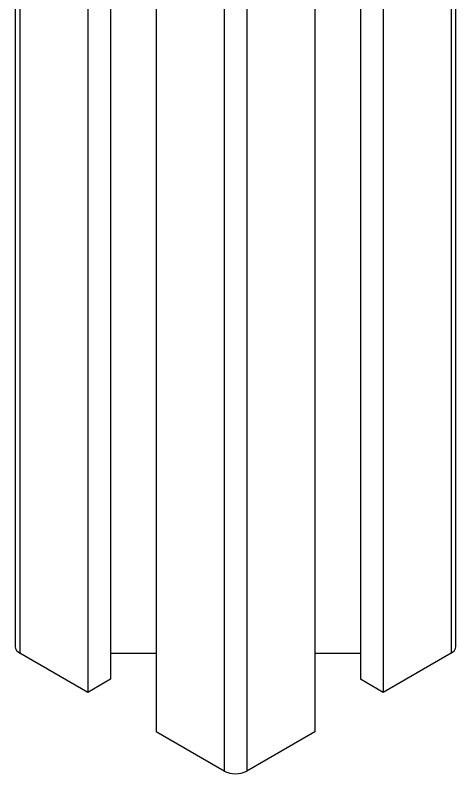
# Model space of a CAD drawing. Header units: millimetres. Extents: x 55 to 11032, y -227 to 3957.
# Drawn here: x 10655.8 to 10683.26, y 1676.55 to 1723.78 of the extents above; entities that cross this region are included whole.
import ezdxf

# ---------------------------------------------------------------- set-up
doc = ezdxf.new("R2010")
doc.units = ezdxf.units.MM
doc.header["$LTSCALE"] = 0.7
doc.layers.get('0').update_dxf_attribs({"color": 255})

msp = doc.modelspace()

# ---------------------------------------------------------------- linework, layer by layer
at = {"color": 7, "linetype": 'Continuous', "lineweight": 25}
for p, q in [((10655.8, 1796.528), (10655.8, 1684.477)), ((10660.336, 1793.91), (10660.336, 1681.62)), ((10661.75, 1793.094), (10661.75, 1682.436)), ((10664.578, 1791.461), (10664.578, 1679.171)), ((10674.478, 1785.746), (10674.478, 1679.171)), ((10677.306, 1784.113), (10677.306, 1682.436)), ((10678.72, 1783.297), (10678.72, 1681.62)), ((10683.256, 1684.477), (10683.256, 1780.678)), ((10660.336, 1681.62), (10656.093, 1684.069)), ((10664.578, 1684.044), (10661.75, 1684.044)), ((10677.306, 1684.044), (10674.478, 1684.044)), ((10682.963, 1684.069), (10678.72, 1681.62)), ((10661.75, 1682.436), (10660.336, 1681.62)), ((10678.72, 1681.62), (10677.306, 1682.436)), ((10668.821, 1676.722), (10664.578, 1679.171)), ((10674.478, 1679.171), (10670.235, 1676.722))]:
    msp.add_line(p, q, dxfattribs=at)
at = {"color": 8, "linetype": 'Continuous', "lineweight": 25}
for p, q in [((10656.093, 1796.359), (10656.093, 1684.069)), ((10668.821, 1789.012), (10668.821, 1676.722)), ((10670.235, 1788.195), (10670.235, 1676.722)), ((10682.963, 1780.847), (10682.963, 1684.069))]:
    msp.add_line(p, q, dxfattribs=at)
at = {"color": 7, "linetype": 'Continuous', "lineweight": 25}
for centre, radius, start, end in [((10656.301, 1684.527), 0.503, 185.6948, 245.6253), ((10682.755, 1684.527), 0.503, 294.3747, 354.3052), ((10669.528, 1678.086), 1.537, 242.6097, 297.3903)]:
    msp.add_arc(centre, radius, start, end, dxfattribs=at)

doc.saveas('drawing.dxf')
